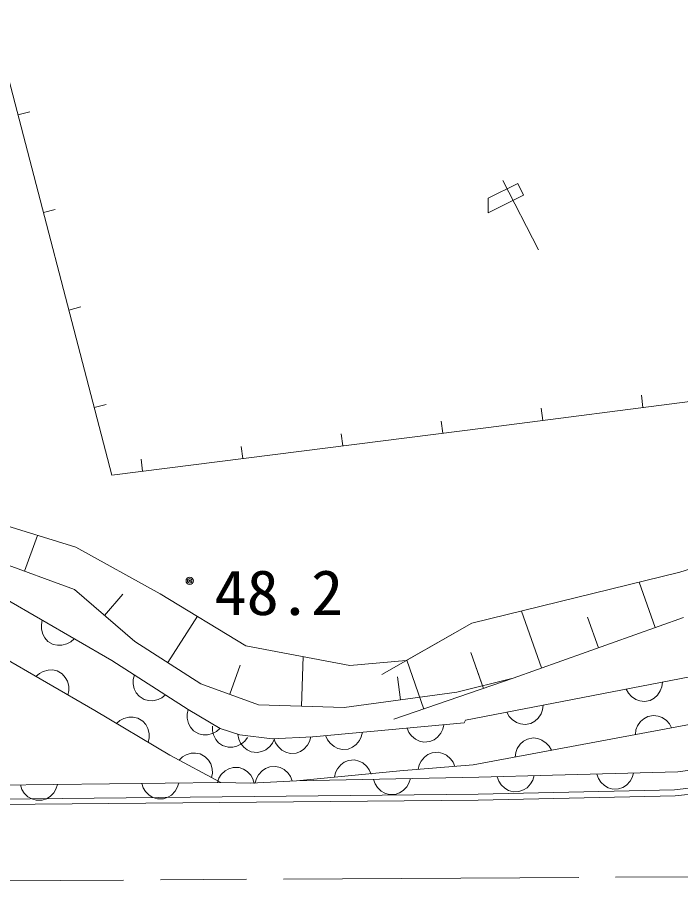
# Model space of a CAD drawing. Units: millimetres, scale not verified. Extents: x 40000 to 680000, y 20000 to 380000.
# Drawn here: x 401566 to 428532, y 281792 to 316934 of the extents above; entities that cross this region are included whole.
import ezdxf
from ezdxf.enums import TextEntityAlignment as Align

# ---------------------------------------------------------------- set-up
doc = ezdxf.new("R2010")
doc.units = ezdxf.units.MM
doc.header["$LTSCALE"] = 1000
doc.linetypes.add('CHAIN', pattern=[18.5, 12, -1.5, 3.5, -1.5])
doc.layers.add('M-BGD', color=7, linetype='Continuous', lineweight=13)
doc.layers.add('M-BMK', color=2, linetype='CHAIN', lineweight=13)
doc.styles.add('ＭＳ ゴシック', font='')
doc.styles.get('ＭＳ ゴシック').set_extended_font_data('MS Gothic')

msp = doc.modelspace()

# ---------------------------------------------------------------- linework, layer by layer
at = {"layer": 'M-BGD'}
for p, q in [((405412, 298317), (400556, 316934)), ((401591, 312967), (402075, 313093)), ((420707, 309579), (421907, 310179)), ((421307, 310299), (422747, 307479)), ((421907, 310179), (422147, 309699)), ((422147, 309699), (420707, 308979)), ((420707, 308979), (420707, 309579)), ((402626, 309000), (403109, 309126)), ((403661, 305033), (404144, 305159)), ((440409, 302807), (420725, 300262)), ((426997, 301073), (426933, 301569)), ((404696, 301065), (405179, 301192)), ((422931, 300547), (422867, 301043)), ((418864, 300025), (418801, 300521)), ((420725, 300262), (405412, 298317)), ((414797, 299509), (414734, 300005)), ((410730, 298993), (410667, 299489)), ((406662, 298476), (406599, 298972)), ((400627, 296414), (403942, 295386)), ((401856, 294414), (402388, 295868)), ((428491, 294371), (432856, 295730)), ((403942, 295386), (407371, 293500)), ((403885, 293671), (399827, 295157)), ((420036, 292299), (428491, 294371)), ((420036, 292299), (428491, 294371)), ((427495, 292128), (426840, 293967)), ((406342, 291557), (403885, 293671)), ((405113, 292614), (405859, 293480)), ((407371, 293500), (410857, 291385)), ((401056, 293303), (405407, 290791)), ((404714, 288746), (397748, 292786)), ((422880, 290484), (422057, 292794)), ((402582, 292422), (402544, 292236)), ((407685, 290699), (408886, 292581)), ((428649, 292539), (421726, 290073)), ((425188, 291306), (424744, 292551)), ((402544, 292236), (402547, 292061)), ((402547, 292061), (402602, 291857)), ((416382, 290212), (420036, 292299)), ((417370, 290784), (420036, 292299)), ((402602, 291857), (402687, 291704)), ((402687, 291704), (402813, 291562)), ((402813, 291562), (403020, 291442)), ((403020, 291442), (403206, 291404)), ((403206, 291404), (403381, 291407)), ((403381, 291407), (403586, 291461)), ((403586, 291461), (403739, 291546)), ((403739, 291546), (403881, 291672)), ((409028, 289842), (406342, 291557)), ((410857, 291385), (415086, 290585)), ((420514, 289653), (420007, 291115)), ((420476, 289761), (420007, 291115)), ((405407, 290791), (408514, 288797)), ((413114, 288928), (413180, 290946)), ((415086, 290585), (417370, 290784)), ((415086, 290585), (417370, 290784)), ((418088, 288813), (417403, 290794)), ((402619, 290343), (402466, 290258)), ((402824, 290397), (402619, 290343)), ((402999, 290400), (402824, 290397)), ((403184, 290362), (402999, 290400)), ((403392, 290241), (403184, 290362)), ((410199, 289414), (410630, 290590)), ((402466, 290258), (402323, 290133)), ((403518, 290099), (403392, 290241)), ((403602, 289946), (403518, 290099)), ((403657, 289741), (403602, 289946)), ((406282, 290016), (406277, 289841)), ((406329, 290199), (406282, 290016)), ((421726, 290073), (416876, 288394)), ((417143, 289185), (417014, 290121)), ((417143, 289185), (417014, 290121)), ((421726, 290073), (419429, 289499)), ((429475, 290227), (419783, 288353)), ((403659, 289566), (403657, 289741)), ((406277, 289841), (406322, 289633)), ((406322, 289633), (406400, 289477)), ((411371, 288985), (409028, 289842)), ((426316, 289616), (426409, 289451)), ((427704, 289548), (427764, 289713)), ((427764, 289713), (427789, 289901)), ((403621, 289380), (403659, 289566)), ((406400, 289477), (406519, 289329)), ((406519, 289329), (406721, 289199)), ((407287, 289193), (407444, 289270)), ((407444, 289270), (407592, 289389)), ((419429, 289499), (414857, 288871)), ((419429, 289499), (414857, 288871)), ((426409, 289451), (426526, 289321)), ((426526, 289321), (426702, 289202)), ((427290, 289163), (427455, 289256)), ((427455, 289256), (427585, 289373)), ((427585, 289373), (427704, 289548)), ((406721, 289199), (406905, 289153)), ((406905, 289153), (407080, 289147)), ((407080, 289147), (407287, 289193)), ((414857, 288871), (411371, 288985)), ((422917, 288776), (422942, 288964)), ((426702, 289202), (426866, 289142)), ((426866, 289142), (427054, 289117)), ((427054, 289117), (427290, 289163)), ((407769, 286934), (404714, 288746)), ((408518, 288795), (408477, 288610)), ((408477, 288610), (408477, 288435)), ((408514, 288797), (409809, 288021)), ((421469, 288679), (421563, 288514)), ((422739, 288436), (422858, 288611)), ((422858, 288611), (422917, 288776)), ((427429, 288553), (427193, 288509)), ((427617, 288528), (427429, 288553)), ((427781, 288467), (427617, 288528)), ((405740, 288347), (405596, 288223)), ((405894, 288430), (405740, 288347)), ((406099, 288483), (405894, 288430)), ((406274, 288483), (406099, 288483)), ((406460, 288443), (406274, 288483)), ((406666, 288321), (406460, 288443)), ((406790, 288177), (406666, 288321)), ((406873, 288023), (406790, 288177)), ((408477, 288435), (408529, 288229)), ((408529, 288229), (408611, 288075)), ((419729, 288250), (413579, 287687)), ((418861, 287990), (418904, 288175)), ((419783, 288353), (419729, 288250)), ((420095, 286538), (429871, 288370)), ((421563, 288514), (421679, 288383)), ((421679, 288383), (421855, 288265)), ((421855, 288265), (422019, 288205)), ((422019, 288205), (422208, 288180)), ((422208, 288180), (422443, 288226)), ((422443, 288226), (422609, 288319)), ((422609, 288319), (422739, 288436)), ((426896, 288301), (426776, 288126)), ((427027, 288417), (426896, 288301)), ((427193, 288509), (427027, 288417)), ((427956, 288347), (427781, 288467)), ((428072, 288216), (427956, 288347)), ((428164, 288050), (428072, 288216)), ((406926, 287818), (406873, 288023)), ((406927, 287643), (406926, 287818)), ((408611, 288075), (408734, 287931)), ((408734, 287931), (408940, 287807)), ((409300, 287766), (409506, 287817)), ((409496, 288121), (409498, 287932)), ((409498, 287932), (409538, 287761)), ((409506, 287817), (409660, 287900)), ((409660, 287900), (409805, 288023)), ((409809, 288021), (410612, 287762)), ((415548, 287687), (415592, 287871)), ((417410, 288038), (417487, 287864)), ((417487, 287864), (417590, 287723)), ((418649, 287670), (418785, 287833)), ((418785, 287833), (418861, 287990)), ((426715, 287962), (426689, 287774)), ((426776, 288126), (426715, 287962)), ((406886, 287458), (406927, 287643)), ((408940, 287807), (409125, 287766)), ((409125, 287766), (409300, 287766)), ((409538, 287761), (409635, 287572)), ((409635, 287572), (409750, 287441)), ((410527, 287772), (410566, 287586)), ((410566, 287586), (410637, 287426)), ((410612, 287762), (411932, 287606)), ((410680, 287393), (410812, 287508)), ((410812, 287508), (410924, 287661)), ((411932, 287606), (413564, 287684)), ((411936, 287425), (412017, 287596)), ((411999, 287609), (412067, 287433)), ((413363, 287344), (413446, 287498)), ((413446, 287498), (413497, 287681)), ((414098, 287734), (414174, 287561)), ((414174, 287561), (414278, 287419)), ((415337, 287366), (415473, 287529)), ((415473, 287529), (415548, 287687)), ((417590, 287723), (417753, 287587)), ((417753, 287587), (417911, 287511)), ((417911, 287511), (418095, 287468)), ((418095, 287468), (418334, 287490)), ((418334, 287490), (418508, 287566)), ((418508, 287566), (418649, 287670)), ((422139, 287501), (422008, 287385)), ((422305, 287593), (422139, 287501)), ((422541, 287637), (422305, 287593)), ((422729, 287611), (422541, 287637)), ((422893, 287551), (422729, 287611)), ((423068, 287431), (422893, 287551)), ((409750, 287441), (409903, 287328)), ((409903, 287328), (410131, 287255)), ((410131, 287255), (410321, 287257)), ((410321, 287257), (410491, 287296)), ((410491, 287296), (410680, 287393)), ((410637, 287426), (410769, 287260)), ((410769, 287260), (410907, 287153)), ((410907, 287153), (411079, 287072)), ((411503, 287083), (411663, 287155)), ((411663, 287155), (411829, 287286)), ((411829, 287286), (411936, 287425)), ((412067, 287433), (412164, 287287)), ((412164, 287287), (412321, 287144)), ((412321, 287144), (412475, 287061)), ((413075, 287090), (413220, 287187)), ((413220, 287187), (413363, 287344)), ((414278, 287419), (414441, 287284)), ((414441, 287284), (414598, 287208)), ((414598, 287208), (414783, 287165)), ((414783, 287165), (415022, 287186)), ((415022, 287186), (415196, 287263)), ((415196, 287263), (415337, 287366)), ((421888, 287210), (421828, 287046)), ((422008, 287385), (421888, 287210)), ((423184, 287300), (423068, 287431)), ((423276, 287134), (423184, 287300)), ((409841, 285820), (407769, 286934)), ((408282, 286862), (408144, 286732)), ((408433, 286952), (408282, 286862)), ((408636, 287013), (408433, 286952)), ((408811, 287021), (408636, 287013)), ((408998, 286989), (408811, 287021)), ((409209, 286875), (408998, 286989)), ((409339, 286737), (409209, 286875)), ((411079, 287072), (411317, 287044)), ((411317, 287044), (411503, 287083)), ((412475, 287061), (412658, 287010)), ((412658, 287010), (412898, 287022)), ((412898, 287022), (413075, 287090)), ((418118, 286857), (417981, 286696)), ((418260, 286959), (418118, 286857)), ((418434, 287034), (418260, 286959)), ((418674, 287053), (418434, 287034)), ((418858, 287008), (418674, 287053)), ((419015, 286931), (418858, 287008)), ((419177, 286794), (419015, 286931)), ((419278, 286652), (419177, 286794)), ((421828, 287046), (421802, 286858)), ((409429, 286587), (409339, 286737)), ((409490, 286384), (409429, 286587)), ((410343, 286440), (410161, 286384)), ((410583, 286435), (410343, 286440)), ((410761, 286371), (410583, 286435)), ((411835, 286469), (411659, 286399)), ((412075, 286482), (411835, 286469)), ((412258, 286432), (412075, 286482)), ((412413, 286350), (412258, 286432)), ((414714, 286545), (414576, 286384)), ((414856, 286647), (414714, 286545)), ((415030, 286722), (414856, 286647)), ((415269, 286742), (415030, 286722)), ((415454, 286696), (415269, 286742)), ((415611, 286619), (415454, 286696)), ((415772, 286482), (415611, 286619)), ((415874, 286340), (415772, 286482)), ((417116, 286294), (420095, 286538)), ((417903, 286539), (417858, 286355)), ((417981, 286696), (417903, 286539)), ((419353, 286477), (419278, 286652)), ((430217, 286502), (428418, 286255)), ((409466, 286022), (409498, 286209)), ((409498, 286209), (409490, 286384)), ((409856, 286150), (409763, 286002)), ((410010, 286297), (409856, 286150)), ((410161, 286384), (410010, 286297)), ((410909, 286278), (410761, 286371)), ((411056, 286125), (410909, 286278)), ((411143, 285973), (411056, 286125)), ((411373, 286142), (411291, 285988)), ((411514, 286301), (411373, 286142)), ((411659, 286399), (411514, 286301)), ((412571, 286209), (412413, 286350)), ((412669, 286064), (412571, 286209)), ((412739, 285888), (412669, 286064)), ((417116, 286294), (412922, 285898)), ((414499, 286227), (414454, 286043)), ((414576, 286384), (414499, 286227)), ((415949, 286165), (415874, 286340)), ((423323, 286124), (420321, 286042)), ((421072, 286062), (421137, 285884)), ((422517, 285922), (422572, 286104)), ((428418, 286255), (423323, 286124)), ((425121, 286170), (425185, 285992)), ((426565, 286027), (426620, 286209)), ((395050, 285646), (409841, 285820)), ((401695, 285724), (401757, 285545)), ((403137, 285561), (403195, 285742)), ((406626, 285783), (406688, 285603)), ((408068, 285619), (408126, 285800)), ((409763, 286002), (409699, 285823)), ((411058, 285794), (409841, 285820)), ((412922, 285898), (411058, 285794)), ((411199, 285791), (411143, 285973)), ((411291, 285988), (411241, 285805)), ((420321, 286042), (412922, 285898)), ((416045, 285953), (416109, 285774)), ((416109, 285774), (416202, 285626)), ((417401, 285651), (417488, 285803)), ((417488, 285803), (417545, 285984)), ((421137, 285884), (421231, 285737)), ((421231, 285737), (421385, 285591)), ((422285, 285615), (422431, 285770)), ((422431, 285770), (422517, 285922)), ((425185, 285992), (425279, 285844)), ((425279, 285844), (425433, 285698)), ((426185, 285627), (426333, 285721)), ((426333, 285721), (426479, 285875)), ((426479, 285875), (426565, 286027)), ((428284, 285532), (430188, 285748)), ((420294, 285357), (394174, 285082)), ((401757, 285545), (401849, 285396)), ((401849, 285396), (402001, 285248)), ((402901, 285259), (403049, 285410)), ((403049, 285410), (403137, 285561)), ((406688, 285603), (406780, 285454)), ((406780, 285454), (406931, 285306)), ((407831, 285317), (407979, 285468)), ((407979, 285468), (408068, 285619)), ((416202, 285626), (416355, 285479)), ((416355, 285479), (416507, 285392)), ((416507, 285392), (416688, 285336)), ((416928, 285341), (417107, 285405)), ((417107, 285405), (417255, 285498)), ((417255, 285498), (417401, 285651)), ((420294, 285357), (428284, 285532)), ((421385, 285591), (421538, 285505)), ((421538, 285505), (421719, 285450)), ((421719, 285450), (421959, 285457)), ((421959, 285457), (422138, 285521)), ((422138, 285521), (422285, 285615)), ((425433, 285698), (425585, 285612)), ((425585, 285612), (425767, 285556)), ((425767, 285556), (426006, 285563)), ((426006, 285563), (426185, 285627)), ((428301, 285281), (430230, 285500)), ((420299, 285107), (394174, 284870)), ((402001, 285248), (402152, 285160)), ((402152, 285160), (402333, 285102)), ((402333, 285102), (402573, 285105)), ((402573, 285105), (402752, 285167)), ((402752, 285167), (402901, 285259)), ((406931, 285306), (407082, 285218)), ((407082, 285218), (407263, 285160)), ((407263, 285160), (407503, 285163)), ((407503, 285163), (407682, 285225)), ((407682, 285225), (407831, 285317)), ((416688, 285336), (416928, 285341)), ((420299, 285107), (428301, 285281))]:
    msp.add_line(p, q, dxfattribs=at)
for radius in [150, 90, 30]:
    msp.add_circle((408574, 294025), radius, dxfattribs=at)
at = {"layer": 'M-BMK'}
msp.add_line((393888, 281792), (450734, 282121), dxfattribs=at)

# ---------------------------------------------------------------- texts
at = {"layer": 'M-BGD', "style": 'ＭＳ ゴシック', "width": 1.05}
msp.add_text('48.2', height=1833, dxfattribs=at).set_placement((409578, 292084), align=Align.BOTTOM_LEFT)

doc.saveas('drawing.dxf')
